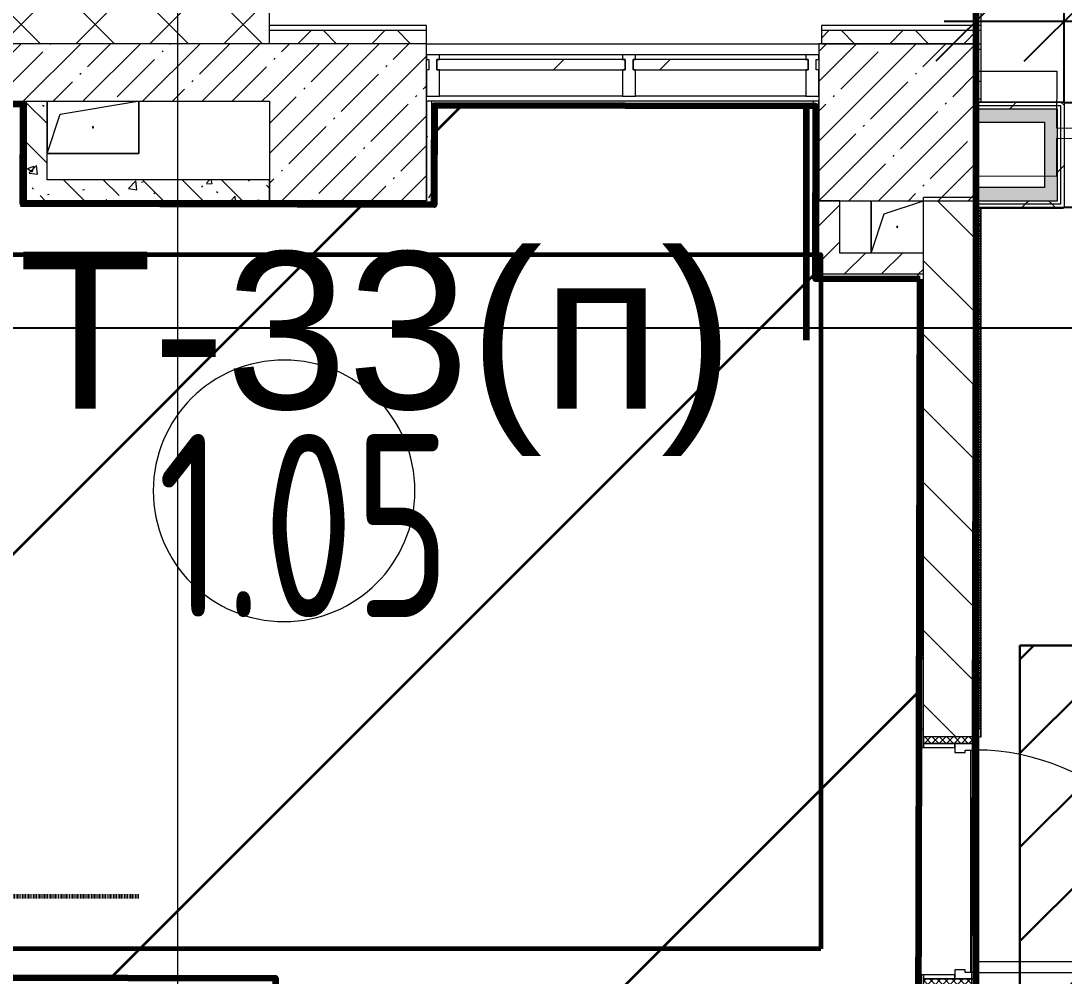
# Model space of a CAD drawing. Header units: millimetres. Extents: x -249154 to 415037, y -45458 to 354837.
# Drawn here: x 3175 to 7163, y 11499 to 15151 of the extents above; entities that cross this region are included whole.
import ezdxf

# ---------------------------------------------------------------- set-up
doc = ezdxf.new("R2010")
doc.units = ezdxf.units.MM
doc.linetypes.add('200_ШТРИХ__ш1_п0_6_', pattern=[320, 200, -120])
doc.linetypes.add('Штрих короткий', pattern=[600, 300, -300])
for name, color, linetype, lineweight in [('0) НЗ Ремонт штукатурка', 6, 'Continuous', 60), ('0) строит. леса', 20, 'Continuous', 30), ('3)1 шпаклевка', 4, 'Continuous', 35), ('3.4) Ремонт базовой шпаклевки', 6, 'Continuous', 60), ('3.4) Шп. баз 4 в 525 поз 4838м2', 160, 'Continuous', 140), ('3.4) Шп. фин 4 в 529 поз 11227м2', 6, 'Continuous', 140), ('3.5) Ремонт финишной шпаклевки', 3, 'Continuous', 60), ('4) демонтаж НЗ №2', 1, 'Continuous', 35), ('4.1) Дм уборка мусора НЗ 2', 20, 'Continuous', 35), ('5.5) Перег WD5', 3, 'Continuous', 60), ('549 штукатурка гипсом', 40, 'Continuous', 60), ('666 покраска FK1', 211, 'Continuous', 60), ('923 Люки', 170, 'Continuous', 120), ('A-AREA-BNDY', 7, 'Continuous', 5), ('A-AREA-IDEN', 7, 'Continuous', 9), ('A-DOOR-2', 7, 'Continuous', 5), ('A-DOOR-FRAM-2', 7, 'Continuous', 5), ('A-FLOR', 7, 'Continuous', 9), ('A-GENM', 7, 'Continuous', 9), ('A-GLAZ-CURT', 7, 'Continuous', 9), ('A-GLAZ-CURT-1', 7, 'Continuous', 5), ('A-GLAZ-CURT-2', 7, 'Continuous', 20), ('A-GLAZ-CWMG', 7, 'Continuous', 9), ('A-GLAZ-CWMG-1', 7, 'Continuous', 20), ('A-WALL', 7, 'Continuous', 5), ('I-WALL', 7, 'Continuous', 5), ('S-COLS-1', 7, 'Continuous', 5), ('Оси', 7, 'Continuous', 9)]:
    doc.layers.add(name, color=color, linetype=linetype, lineweight=lineweight)
for name, color, linetype, lineweight, true_color in [('A-DOOR-1', 7, 'Continuous', 5, 0xc0c0c0), ('A-DOOR-FRAM-1', 7, 'Continuous', 5, 0xc0c0c0), ('A-WALL-1', 9, 'Continuous', 5, 0x808080), ('A-WALL-FNSH-1', 9, 'Continuous', 5, 0x808080)]:
    doc.layers.add(name, color=color, linetype=linetype, lineweight=lineweight, true_color=true_color)
doc.styles.add('ISOCPEUR_1', font='isocpeur.ttf', dxfattribs={"height": 350})
doc.styles.add('ISOCPEUR_4', font='isocpeur.ttf', dxfattribs={"width": 0.9, "height": 1000})
doc.styles.get("Standard").update_dxf_attribs({"font": 'arial.ttf'})
doc.styles.add('СПДС', font='ГОСТ тип А.ttf', dxfattribs={"width": 0.9})
doc.dimstyles.new('ISO-2_0_0_9К_Средний_округл2', dxfattribs={"dimscale": 304.8, "dimtxt": 199.196235, "dimasz": 0.492126, "dimexe": 0.393701, "dimexo": 0, "dimgap": 0, "dimtad": 1, "dimdec": 0, "dimrnd": 10, "dimzin": 0, "dimdsep": 46, "dimtxsty": 'ISOCPEUR_1', "dimblk1": 'OBLIQUE', "dimblk2": 'OBLIQUE', "dimsah": 1, "dimcen": 0.09, "dimdle": 0.393701, "dimazin": 0, "dimtfac": 1, "dimtdec": 4, "dimtix": 1, "dimtmove": 0, "dimatfit": 3, "dimfxl": 1, "dimtvp": 1, "dimtolj": 1, "dimtzin": 0, "dimarcsym": 2})
doc.dimstyles.new('ISO-2_0_0_9К_Средний_округл2_1', dxfattribs={"dimscale": 304.8, "dimtxt": 995.981176, "dimasz": 2.46063, "dimexe": 1.968504, "dimexo": 0, "dimgap": 0, "dimtad": 1, "dimdec": 0, "dimrnd": 10, "dimzin": 0, "dimdsep": 46, "dimtxsty": 'ISOCPEUR_4', "dimblk1": 'OBLIQUE', "dimblk2": 'OBLIQUE', "dimsah": 1, "dimcen": 0.09, "dimdle": 1.968504, "dimazin": 0, "dimtfac": 1, "dimtdec": 4, "dimtix": 1, "dimtmove": 0, "dimatfit": 3, "dimfxl": 1, "dimtvp": 1, "dimtolj": 1, "dimtzin": 0, "dimarcsym": 2})
pattern_1 = [(45, (64.7, -136.06), (-141.4214, 141.4214), []), (135, (64.7, -136.06), (-141.4214, -141.4214), [])]
pattern_2 = [(45, (64.7, -136.06), (-114.0493, 114.0493), []), (45, (178.75, -136.06), (-114.0493, 114.0493), [201.612, -40.322, 6.706, -33.617])]
pattern_3 = [(135, (64.7, -136.06), (-150.8683, -150.8683), [213.36, -35.56, 7.112, -35.56]), (135, (64.7, 14.71), (-150.8683, -150.8683), []), (50, (64.7, -136.06), (255.0577, -22.3145), [26.67, -293.37]), (355, (64.7, -136.06), (-49.3404, 267.479), [21.336, -234.696]), (100.451, (85.96, -137.92), (205.7195, 245.1636), [22.666, -249.326]), (46.184, (64.7, -64.94), (379.511, -58.86), [40.005, -440.055]), (96.636, (96.33, -69.85), (332.363, 346.399), [33.999, -373.989]), (351.184, (64.7, -64.94), (332.367, 346.395), [32.004, -352.044]), (21, (100.26, -82.72), (212.2602, -143.171), [26.67, -293.37]), (326, (100.26, -82.72), (86.5224, 257.8632), [21.336, -234.696]), (71.451, (117.95, -94.65), (298.784, 114.69), [22.666, -249.326]), (37.5, (64.7, -136.06), (4.32385, 118.3775), [6.706, -225.146, 6.706, -231.546, -235.585]), (37.5, (64.7, -136.06), (4.32385, 118.3775), [-470.103, 6.706, -228.879]), (7.5, (64.7, -136.06), (93.5476, 140.2533), [6.706, -129.134, 6.706, -219.812, -89.789]), (7.5, (64.7, -136.06), (93.5476, 140.2533), [-362.356, 6.706, -83.083]), (327.5, (-14.6, -136.06), (189.82734, -8.0202), [6.706, -82.194, 6.706, -270.662, -368.046]), (327.5, (-14.6, -136.06), (189.82734, -8.0202), [-366.268, 6.706, -361.34]), (317.5, (-50.16, -136.06), (207.3811, 35.5976), [6.706, -108.864, 6.706, -177.495, -261.366]), (317.5, (-50.16, -136.06), (207.3811, 35.5976), [-299.771, 6.706, -254.66])]
pattern_4 = [(45, (64.7, -136.06), (-70.7107, 70.7107), [])]
pattern_5 = [(0, (64.7, -136.06), (243.84, 60.96), [20.117, -162.763, 20.117, -162.763, -975.36]), (0, (64.7, -136.06), (243.84, 60.96), [-365.76, 20.117, -345.643, 20.117, -162.763, -426.72]), (0, (64.7, -136.06), (243.84, 60.96), [-914.4, 20.117, -101.803, 20.117, -284.683]), (120, (156.14, -105.58), (-174.7129, 180.69163), [20.117, -162.763, 20.117, -162.763, -975.36]), (120, (156.14, -105.58), (-174.7129, 180.69163), [-365.76, 20.117, -345.643, 20.117, -162.763, -426.72]), (120, (156.14, -105.58), (-174.7129, 180.69163), [-914.4, 20.117, -101.803, 20.117, -284.683]), (240, (186.62, 16.34), (-69.1271, -241.65163), [20.117, -162.763, 20.117, -162.763, -975.36]), (240, (186.62, 16.34), (-69.1271, -241.65163), [-365.76, 20.117, -345.643, 20.117, -162.763, -426.72]), (240, (186.62, 16.34), (-69.1271, -241.65163), [-914.4, 20.117, -101.803, 20.117, -284.683])]
pattern_6 = [(45, (64.7, -136.06), (-212.132, 212.132), []), (135, (64.7, -136.06), (-212.132, -212.132), [])]

# ---------------------------------------------------------------- blocks, each defined once
blk = doc.blocks.new('110_Дверь_СКБ_1Ст_Внутренняя1 - Д-8 950x2100h_охрана-V109-Объем проектирования 1 этажа')
at = {"layer": 'A-DOOR-2'}
h = blk.add_hatch(dxfattribs=at)
h.set_pattern_fill('FP_33', color=256, style=0, pattern_type=2)
h.set_pattern_definition([(135, (1826.41, 164.685), (-14.14214, -14.14214), []), (225, (1826.41, 164.685), (14.14214, -14.14214), [])])
h.paths.add_polyline_path([(487.5, -100), (487.5, 100), (462.5, 100), (462.5, -100)])
at = {"layer": 'A-DOOR-FRAM-2'}
h = blk.add_hatch(dxfattribs=at)
h.set_pattern_fill('FP_34', color=256, style=0, pattern_type=2)
h.set_pattern_definition([(45, (-296.384, 164.685), (-14.1421, 14.1421), []), (135, (-296.384, 164.685), (-14.1421, -14.1421), [])])
h.paths.add_polyline_path([(-437.5, 100), (-462.5, 100), (-462.5, -100), (-437.5, -99.7), (-437.5, 80)])
at = {"layer": 'A-DOOR-1'}
for p, q in [((437.5, 950), (397.5, 950)), ((397.5, 950), (397.5, 100)), ((437.5, 100), (437.5, 950)), ((397.5, 100), (437.5, 100))]:
    blk.add_line(p, q, dxfattribs=at)
blk.add_arc((437.5, 100), 850, 90, 180, dxfattribs=at)
at = {"layer": 'A-DOOR-FRAM-1'}
for p, q in [((-422.5, 108), (-492.5, 108)), ((-492.5, 108), (-492.5, 100)), ((-492.5, 100), (-422.5, 100)), ((-437.5, 100), (-462.5, 100)), ((-462.5, 100), (-462.5, -100)), ((-412.5, 100), (-437.5, 100)), ((-437.5, 100), (-437.5, 20)), ((-437.5, -100), (-437.5, 100)), ((-422.5, 100), (-437.5, 100)), ((-437.5, 100), (-437.5, 99)), ((-437.5, 99), (-422.5, 99)), ((-422.5, 100), (-422.5, 108)), ((-422.5, 99), (-422.5, 100)), ((-412.5, 60), (-412.5, 100)), ((437.5, 100), (437.5, 60)), ((462.5, 100), (437.5, 100)), ((517.5, 108), (447.5, 108)), ((447.5, 108), (447.5, 100)), ((462.5, 100), (447.5, 100)), ((447.5, 100), (447.5, 99)), ((447.5, 100), (517.5, 100)), ((447.5, 99), (462.5, 99)), ((462.5, 20), (462.5, 100)), ((487.5, 100), (462.5, 100)), ((462.5, 100), (462.5, -100)), ((462.5, 99), (462.5, 100)), ((487.5, -100), (487.5, 100)), ((517.5, 100), (517.5, 108)), ((-402.5, 60), (-412.5, 60)), ((-402.5, 20), (-402.5, 60)), ((437.5, 60), (427.5, 60)), ((427.5, 60), (427.5, 20)), ((-437.5, 20), (-402.5, 20)), ((-422.5, 20), (-437.5, 20)), ((-437.5, 20), (-437.5, -100)), ((-422.5, -100), (-422.5, 20)), ((427.5, 20), (462.5, 20)), ((462.5, 20), (447.5, 20)), ((447.5, 20), (447.5, -100)), ((462.5, -100), (462.5, 20)), ((-422.5, -100), (-492.5, -100)), ((-492.5, -100), (-492.5, -108)), ((-492.5, -108), (-422.5, -108)), ((-462.5, -100), (-437.5, -100)), ((-437.5, -100), (-422.5, -100)), ((-422.5, -108), (-422.5, -100)), ((447.5, -100), (462.5, -100)), ((517.5, -100), (447.5, -100)), ((447.5, -100), (447.5, -108)), ((447.5, -108), (517.5, -108)), ((462.5, -100), (487.5, -100)), ((517.5, -108), (517.5, -100))]:
    blk.add_line(p, q, dxfattribs=at)
blk = doc.blocks.new('GM_Отверстие прямоугольное _в плите_ - Отверстие-21956320-Объем проектирования 1 этажа')
at = {"layer": 'A-GENM'}
for p, q in [((-175, -100), (-175, 99.5)), ((-175, 99.5), (-175, -100)), ((-125, 50), (170.8, 99.3)), ((175, 99.3), (175, -100)), ((175, -100), (175, 99.3)), ((-175, -100), (-125, 50)), ((175, -100), (-175, -100)), ((-175, -100), (175, -100))]:
    blk.add_line(p, q, dxfattribs=at)
for start, end in [(360, 180), (180, 360)]:
    blk.add_arc((0, 0), 2.5, start, end, dxfattribs=at)
blk = doc.blocks.new('Системная панель - Стекло - 40мм-23997278-Объем проектирования 1 этажа')
at = {"layer": 'A-GLAZ-CURT-1'}
h = blk.add_hatch(dxfattribs=at)
h.set_pattern_fill('FP_186', color=256, style=0, pattern_type=2)
h.set_pattern_definition([(45, (-5260, -14940), (-565.685, 565.685), [400, -1200]), (45, (-5660, -15140), (-565.685, 565.685), [1200, -400]), (45, (-4860, -15340), (-565.685, 565.685), [400, -1200])])
h.paths.add_polyline_path([(360, -40), (360, 0), (-360, 0), (-360, -40), (350, -40)])
at = {"layer": 'A-GLAZ-CURT-2'}
for p, q in [((360, 0), (-360, 0)), ((-360, 0), (-360, -40)), ((360, -40), (360, 0)), ((-360, -40), (360, -40))]:
    blk.add_line(p, q, dxfattribs=at)
blk = doc.blocks.new('Прямоугольный импост - Импост структурный с накладкой - 160мм-23997279-Объем проектирования 1 этажа')
at = {"layer": 'A-GLAZ-CWMG-1'}
for p, q in [((-50, 40), (-50, 140)), ((-50, 140), (0, 140)), ((0, 140), (0, 40)), ((-40, 40), (-50, 40)), ((-40, 0), (-40, 40)), ((-10, 40), (-10, 0)), ((0, 40), (-10, 40)), ((-50, -17), (-50, 0)), ((-50, 0), (-40, 0)), ((-10, 0), (0, 0)), ((0, 0), (0, -17)), ((0, -17), (-50, -17))]:
    blk.add_line(p, q, dxfattribs=at)
blk = doc.blocks.new('Прямоугольный импост - Импост структурный с накладкой - 160мм-23997280-Объем проектирования 1 этажа')
at = {"layer": 'A-GLAZ-CWMG-1'}
for p, q in [((0, 140), (-50, 140)), ((-50, 140), (-50, 40)), ((0, 40), (0, 140)), ((-50, 40), (-40, 40)), ((-40, 40), (-40, 0)), ((-10, 0), (-10, 40)), ((-10, 40), (0, 40)), ((-40, 0), (-50, 0)), ((-50, 0), (-50, -17)), ((0, 0), (-10, 0)), ((0, -17), (0, 0)), ((-50, -17), (0, -17))]:
    blk.add_line(p, q, dxfattribs=at)
blk = doc.blocks.new('Прямоугольный импост - Импост структурный с накладкой - 160мм-23752558-Объем проектирования 1 этажа')
at = {"layer": 'A-GLAZ-CWMG'}
for p, q in [((5410, 15157), (4710, 15157)), ((5410, 15000), (4710, 15000))]:
    blk.add_line(p, q, dxfattribs=at)
blk = doc.blocks.new('Системная панель - Стекло - 40мм-23997281-Объем проектирования 1 этажа')
at = {"layer": 'A-GLAZ-CURT-1'}
h = blk.add_hatch(dxfattribs=at)
h.set_pattern_fill('FP_187', color=256, style=0, pattern_type=2)
h.set_pattern_definition([(45, (-5985, -14940), (-565.685, 565.685), [400, -1200]), (45, (-6385, -15140), (-565.685, 565.685), [1200, -400]), (45, (-5585, -15340), (-565.685, 565.685), [400, -1200])])
h.paths.add_polyline_path([(335, -40), (335, 0), (-335, 0), (-335, -40), (325, -40)])
at = {"layer": 'A-GLAZ-CURT-2'}
for p, q in [((335, 0), (-335, 0)), ((-335, 0), (-335, -40)), ((335, -40), (335, 0)), ((-335, -40), (335, -40))]:
    blk.add_line(p, q, dxfattribs=at)
blk = doc.blocks.new('Прямоугольный импост - Импост структурный с накладкой - 160мм-23772036-Объем проектирования 1 этажа')
at = {"layer": 'A-GLAZ-CWMG'}
for p, q in [((6110, 15157), (5460, 15157)), ((6110, 15000), (5460, 15000))]:
    blk.add_line(p, q, dxfattribs=at)
blk = doc.blocks.new('Прямоугольный импост - Импост структурный с накладкой - 160мм-23997282-Объем проектирования 1 этажа')
at = {"layer": 'A-GLAZ-CWMG-1'}
for p, q in [((-25, 40), (-25, 140)), ((-25, 140), (25, 140)), ((25, 140), (25, 40)), ((-15, 40), (-25, 40)), ((-15, 0), (-15, 40)), ((15, 40), (15, 0)), ((25, 40), (15, 40)), ((-25, -17), (-25, 0)), ((-25, 0), (-15, 0)), ((15, 0), (25, 0)), ((25, 0), (25, -17)), ((25, -17), (-25, -17))]:
    blk.add_line(p, q, dxfattribs=at)
blk = doc.blocks.new('GM_Отверстие прямоугольное _в плите_ - Отверстие-V198-Объем проектирования 1 этажа')
at = {"layer": 'A-GENM'}
for p, q in [((-100, -100), (-100, 100)), ((-100, 100), (-100, -100)), ((-50, 50), (100, 100)), ((-100, -100), (-50, 50))]:
    blk.add_line(p, q, dxfattribs=at)
for start, end in [(360, 180), (180, 360)]:
    blk.add_arc((0, 0), 2.5, start, end, dxfattribs=at)
blk = doc.blocks.new('Марка_Помещения - Номер-25198446-Объем проектирования 1 этажа')
at = {"layer": 'A-AREA-IDEN'}
for start, end in [(360, 180), (180, 360)]:
    blk.add_arc((0, 0), 2.5, start, end, dxfattribs=at)
blk = doc.blocks.new('_Oblique')
at = {"color": 0, "linetype": 'ByBlock', "lineweight": -2}
blk.add_line((-0.5, -0.5), (0.5, 0.5), dxfattribs=at)
blk = doc.blocks.new('*D2058')
at = {"layer": '5.5) Перег WD5', "color": 0, "lineweight": -2, "transparency": 16777216}
for p, q in [((529.7, 14268.9), (529.7, 13858.4)), ((154.7, 13956.5), (154.7, 14098.4)), ((34.7, 13978.4), (529.7, 13978.4)), ((529.7, 13978.4), (53078.3, 13978.4))]:
    blk.add_line(p, q, dxfattribs=at)
at = {"layer": 'Defpoints', "color": 0, "transparency": 16777216}
for p in [(529.7, 14268.9), (529.7, 13978.4), (154.7, 13956.5)]:
    blk.add_point(p, dxfattribs=at)
at = {"layer": '5.5) Перег WD5', "color": 0, "lineweight": -2, "transparency": 16777216, "xscale": 304.8, "yscale": 304.8, "zscale": 304.8, "rotation": 180}
blk.add_blockref('_Oblique', (154.7, 13978.4), dxfattribs=at)
at = {"layer": '5.5) Перег WD5', "color": 0, "lineweight": -2, "transparency": 16777216, "xscale": 304.8, "yscale": 304.8, "zscale": 304.8}
blk.add_blockref('_Oblique', (529.7, 13978.4), dxfattribs=at)
at = {"layer": '5.5) Перег WD5', "color": 0, "lineweight": 25, "transparency": 16777216, "insert": (52518.3, 14445.1), "char_height": 350, "width": 455.087, "attachment_point": 1, "line_spacing_factor": 1.149209, "style": 'ISOCPEUR_1'}
blk.add_mtext('\\A1;380', dxfattribs=at)
blk = doc.blocks.new('*D2046')
at = {"layer": '5.5) Перег WD5', "color": 0, "lineweight": -2, "transparency": 16777216}
for p, q in [((6824.7, 15127.8), (6824.7, 15269.6)), ((7162.2, 14838.9), (7162.2, 15269.6)), ((6704.7, 15149.6), (7162.2, 15149.6)), ((7162.2, 15149.6), (62460.5, 15149.6))]:
    blk.add_line(p, q, dxfattribs=at)
at = {"layer": 'Defpoints', "color": 0, "transparency": 16777216}
for p in [(6824.7, 15127.8), (7162.2, 15149.6), (7162.2, 14838.9)]:
    blk.add_point(p, dxfattribs=at)
at = {"layer": '5.5) Перег WD5', "color": 0, "lineweight": -2, "transparency": 16777216, "xscale": 304.8, "yscale": 304.8, "zscale": 304.8, "rotation": 180}
blk.add_blockref('_Oblique', (6824.7, 15149.6), dxfattribs=at)
at = {"layer": '5.5) Перег WD5', "color": 0, "lineweight": -2, "transparency": 16777216, "xscale": 304.8, "yscale": 304.8, "zscale": 304.8}
blk.add_blockref('_Oblique', (7162.2, 15149.6), dxfattribs=at)
at = {"layer": '5.5) Перег WD5', "color": 0, "lineweight": 25, "transparency": 16777216, "insert": (61871.5, 15616.3), "char_height": 350, "width": 478.071, "attachment_point": 1, "line_spacing_factor": 1.149209, "style": 'ISOCPEUR_1'}
blk.add_mtext('\\A1;340', dxfattribs=at)
blk = doc.blocks.new('*D2047')
at = {"layer": '5.5) Перег WD5', "color": 0, "lineweight": -2, "transparency": 16777216}
for p, q in [((7606.5, 14838.9), (7606.5, 15143.7)), ((7162.2, 14838.9), (8206.5, 14838.9)), ((7606.5, 14838.9), (7606.5, 14438.9)), ((7162.2, 14438.9), (8206.5, 14438.9)), ((7606.5, 14438.9), (7606.5, 14134.1))]:
    blk.add_line(p, q, dxfattribs=at)
at = {"layer": 'Defpoints', "color": 0, "transparency": 16777216}
for p in [(7162.2, 14838.9), (7162.2, 14438.9), (7606.5, 14438.9)]:
    blk.add_point(p, dxfattribs=at)
at = {"layer": '5.5) Перег WD5', "color": 0, "lineweight": -2, "transparency": 16777216, "xscale": 304.8, "yscale": 304.8, "zscale": 304.8}
for p, rotation in [((7606.5, 14838.9), 270), ((7606.5, 14438.9), 90)]:
    blk.add_blockref('_Oblique', p, dxfattribs=dict(at, rotation=rotation))
at = {"layer": '5.5) Перег WD5', "color": 0, "lineweight": 25, "transparency": 16777216, "insert": (7431.5, 14638.9), "char_height": 350, "width": 478.071, "attachment_point": 5, "rotation": 90, "style": 'ISOCPEUR_1'}
blk.add_mtext('\\A1;400', dxfattribs=at)

msp = doc.modelspace()

# ---------------------------------------------------------------- hatches: boundary and pattern name
at = {"layer": '0) строит. леса'}
h = msp.add_hatch(dxfattribs=at)
h.set_pattern_fill('ANSI31', color=256, scale=80)
h.set_pattern_definition([(45, (11193.64, 156643.06), (-179.60512, 179.60512), [])])
h.paths.add_polyline_path([(6993.9, 12763.9), (6993.9, 10763.9), (7973.9, 10763.9), (7973.9, 12763.9)])
at = {"layer": '4.1) Дм уборка мусора НЗ 2'}
h = msp.add_hatch(dxfattribs=at)
h.set_pattern_fill('ANSI31', color=1, scale=444)
h.paths.add_polyline_path([(6612.2, 14163.8), (6212.2, 14164.7), (6213.7, 14824.7), (4755.7, 14828.1), (4754.8, 14448.1), (3182.8, 14451.8), (3183.7, 14831.8), (535.7, 14838), (534.4, 14288), (204.4, 14288.8), (197.9, 11500.8), (4147.9, 11491.5), (4146.7, 10991.5), (6304.7, 10986.5), (6305.4, 11286.5), (6605.4, 11285.8)])
h.paths.add_polyline_path([(1385.1, 13667.6), (1385.1, 13967.6), (2038.3, 13967.6), (2038.3, 13667.6)], flags=16)
at = {"layer": 'A-WALL'}
h = msp.add_hatch(dxfattribs=at)
h.set_pattern_fill('FP_24', color=256, style=0, pattern_type=2)
h.set_pattern_definition(pattern_1)
h.paths.add_polyline_path([(3974.7, 15063.9), (4124.7, 15063.9), (4124.7, 15213.9), (-45.3, 15213.9), (-45.3, 15063.9), (3950.8, 15063.9)])
at = {"layer": 'I-WALL'}
h = msp.add_hatch(dxfattribs=at)
h.set_pattern_fill('FP_24', color=256, style=0, pattern_type=2)
h.set_pattern_definition(pattern_1)
h.paths.add_polyline_path([(4724.7, 15063.9), (4724.7, 15113.9), (4124.7, 15113.9), (4124.7, 15063.9), (4383.8, 15063.9)])
h = msp.add_hatch(dxfattribs=at)
h.set_pattern_fill('FP_24', color=256, style=0, pattern_type=2)
h.set_pattern_definition(pattern_1)
h.paths.add_polyline_path([(6234.7, 15063.9), (6844.7, 15063.9), (6844.7, 15113.9), (6234.7, 15113.9)])
h = msp.add_hatch(dxfattribs=at)
h.set_pattern_fill('FP_1', color=256, style=0, pattern_type=2)
h.set_pattern_definition(pattern_2)
h.paths.add_polyline_path([(4124.7, 14843.9), (4124.7, 15063.9), (454.7, 15063.9), (454.7, 14843.9), (4124, 14843.9)])
h = msp.add_hatch(dxfattribs=at)
h.set_pattern_fill('FP_191', color=256, style=0, pattern_type=2)
h.set_pattern_definition(pattern_5)
h.paths.add_polyline_path([(6844.7, 14853.9), (6844.7, 15063.9), (6824.7, 15063.9), (6824.7, 14853.9)])
h = msp.add_hatch(dxfattribs=at)
h.set_pattern_fill('FP_191', color=256, style=0, pattern_type=2)
h.set_pattern_definition(pattern_5)
h.paths.add_polyline_path([(3194.7, 14843.9), (524.7, 14843.9), (524.7, 14823.9), (3174.7, 14824.9)])
h.paths.add_polyline_path([(3174.7, 14823.9), (3194.7, 14823.9), (3194.7, 14843.9)])
h = msp.add_hatch(dxfattribs=at)
h.set_pattern_fill('FP_41', color=256, style=0, pattern_type=2)
h.set_pattern_definition(pattern_3)
h.paths.add_polyline_path([(3194.7, 14463.9), (3274.7, 14463.9), (3274.7, 14843.9), (3194.7, 14843.9), (3194.7, 14696.4)])
h = msp.add_hatch(dxfattribs=at)
h.set_pattern_fill('FP_192', color=256, style=0, pattern_type=2)
h.set_pattern_definition(pattern_6)
h.paths.add_polyline_path([(6824.7, 14826.4), (7162.2, 14826.4), (7162.2, 14838.9), (6824.7, 14838.9)])
h = msp.add_hatch(dxfattribs=at)
h.set_pattern_fill('FP_191', color=256, style=0, pattern_type=2)
h.set_pattern_definition(pattern_5)
h.paths.add_polyline_path([(3174.7, 14443.9), (3194.7, 14445.2), (3194.7, 14823.9), (3174.7, 14823.9), (3174.7, 14463.9)])
h = msp.add_hatch(dxfattribs=at)
h.set_pattern_fill('FP_191', color=256, style=0, pattern_type=2)
h.set_pattern_definition(pattern_5)
h.paths.add_polyline_path([(4744.7, 14463.9), (4744.7, 14822.9), (4724.7, 14823.9), (4724.7, 14463.9)])
h = msp.add_hatch(dxfattribs=at)
h.set_pattern_fill('FP_191', color=256, style=0, pattern_type=2)
h.set_pattern_definition(pattern_5)
h.paths.add_polyline_path([(6204.7, 14163.9), (6224.7, 14163.9), (6224.7, 14823.9), (6204.7, 14822.9), (6204.7, 14263.9)])
h = msp.add_hatch(dxfattribs=at)
h.set_pattern_fill('FP_192', color=256, style=0, pattern_type=2)
h.set_pattern_definition(pattern_6)
h.paths.add_polyline_path([(7149.7, 14813.9), (7149.7, 14826.4), (6824.7, 14826.4), (6824.7, 14813.9), (7137.2, 14813.9)])
for points in [[(6824.7, 14763.9), (7137.2, 14763.9), (7137.2, 14813.9), (6824.7, 14813.9)], [(7137.2, 14513.9), (7137.2, 14763.9), (7087.2, 14763.9), (7087.2, 14513.9)], [(7137.2, 14463.9), (7137.2, 14513.9), (6824.7, 14513.9), (6824.7, 14463.9), (6962.6, 14463.9)]]:
    msp.add_hatch(color=256, dxfattribs=at).paths.add_polyline_path(points)
h = msp.add_hatch(dxfattribs=at)
h.set_pattern_fill('FP_192', color=256, style=0, pattern_type=2)
h.set_pattern_definition(pattern_6)
h.paths.add_polyline_path([(7137.2, 14463.9), (7149.7, 14464.4), (7149.7, 14813.9), (7137.2, 14813.9), (7137.2, 14513.9)])
h = msp.add_hatch(dxfattribs=at)
h.set_pattern_fill('FP_192', color=256, style=0, pattern_type=2)
h.set_pattern_definition(pattern_6)
h.paths.add_polyline_path([(7159.7, 14451.4), (7162.2, 14451.4), (7162.2, 14826.4), (7149.7, 14826.4), (7149.7, 14451.4)])
h = msp.add_hatch(dxfattribs=at)
h.set_pattern_fill('FP_41', color=256, style=0, pattern_type=2)
h.set_pattern_definition(pattern_3)
h.paths.add_polyline_path([(3949.9, 14463.9), (4124.7, 14463.9), (4124.7, 14543.9), (3274.7, 14543.9), (3274.7, 14463.9), (3868, 14463.9)])
h = msp.add_hatch(dxfattribs=at)
h.set_pattern_fill('FP_191', color=256, style=0, pattern_type=2)
h.set_pattern_definition(pattern_5)
h.paths.add_polyline_path([(4381.3, 14443.9), (4744.7, 14443.9), (4744.7, 14463.9), (3194.7, 14463.9), (3194.7, 14443.9), (4370.1, 14443.9)])
h = msp.add_hatch(dxfattribs=at)
h.set_pattern_fill('FP_22', color=256, style=0, pattern_type=2)
h.set_pattern_definition(pattern_4)
h.paths.add_polyline_path([(6304.7, 14263.9), (6304.7, 14463.9), (6224.7, 14463.9), (6224.7, 14263.9)])
h = msp.add_hatch(dxfattribs=at)
h.set_pattern_fill('FP_23', color=256, style=0, pattern_type=2)
h.set_pattern_definition([(135, (64.7, -136.06), (-141.4214, -141.4214), [])])
h.paths.add_polyline_path([(6624.7, 11263.9), (6824.7, 11263.9), (6824.7, 11463.9), (6624.7, 11463.9), (6624.7, 11283.9)])
h.paths.add_polyline_path([(6624.7, 12413.9), (6824.7, 12413.9), (6824.7, 14476.4), (6816.2, 14463.9), (6624.7, 14463.9), (6624.7, 12443.9)])
h = msp.add_hatch(dxfattribs=at)
h.set_pattern_fill('FP_192', color=256, style=0, pattern_type=2)
h.set_pattern_definition(pattern_6)
h.paths.add_polyline_path([(7087.2, 14451.4), (7149.7, 14451.4), (7149.7, 14463.9), (6824.7, 14463.9), (6824.7, 14451.4), (6962.6, 14451.4)])
h = msp.add_hatch(dxfattribs=at)
h.set_pattern_fill('FP_192', color=256, style=0, pattern_type=2)
h.set_pattern_definition(pattern_6)
h.paths.add_polyline_path([(7160.3, 14438.9), (7162.2, 14438.9), (7162.2, 14451.4), (6824.7, 14451.4), (6824.7, 14438.9), (7159.7, 14438.9)])
h = msp.add_hatch(dxfattribs=at)
h.set_pattern_fill('FP_191', color=256, style=0, pattern_type=2)
h.set_pattern_definition(pattern_5)
h.paths.add_polyline_path([(6844.7, 10763.9), (6844.7, 11463.9), (6832.7, 11463.9), (6832.7, 11433.9), (6824.7, 11433.9), (6824.7, 10763.9)])
h.paths.add_polyline_path([(6832.7, 12413.9), (6844.7, 12413.9), (6844.7, 14433.9), (6824.7, 14433.9), (6824.7, 12443.9), (6832.7, 12443.9)])
h = msp.add_hatch(dxfattribs=at)
h.set_pattern_fill('FP_22', color=256, style=0, pattern_type=2)
h.set_pattern_definition(pattern_4)
h.paths.add_polyline_path([(6604.7, 14183.9), (6624.7, 14183.9), (6624.7, 14263.9), (6224.7, 14263.9), (6224.7, 14183.9)])
h = msp.add_hatch(dxfattribs=at)
h.set_pattern_fill('FP_191', color=256, style=0, pattern_type=2)
h.set_pattern_definition(pattern_5)
h.paths.add_polyline_path([(6224.7, 14163.9), (6624.7, 14163.9), (6624.7, 14183.9), (6224.7, 14183.9)])
h = msp.add_hatch(dxfattribs=at)
h.set_pattern_fill('FP_191', color=256, style=0, pattern_type=2)
h.set_pattern_definition(pattern_5)
h.paths.add_polyline_path([(6624.7, 11263.9), (6624.7, 11433.9), (6616.7, 11433.9), (6616.7, 11463.9), (6604.7, 11463.9), (6605.7, 11283.9)])
h.paths.add_polyline_path([(6604.7, 11263.9), (6624.7, 11263.9), (6604.7, 11283.9)])
h.paths.add_polyline_path([(6604.7, 12413.9), (6616.7, 12413.9), (6616.7, 12443.9), (6624.7, 12443.9), (6624.7, 14163.9), (6604.7, 14162.9), (6604.7, 12576.4)])
at = {"layer": 'S-COLS-1'}
h = msp.add_hatch(dxfattribs=at)
h.set_pattern_fill('FP_1', color=256, style=0, pattern_type=2)
h.set_pattern_definition(pattern_2)
h.paths.add_polyline_path([(4124.7, 14463.9), (4724.7, 14463.9), (4724.7, 15063.9), (4124.7, 15063.9), (4124.7, 14696.4)])
h = msp.add_hatch(dxfattribs=at)
h.set_pattern_fill('FP_1', color=256, style=0, pattern_type=2)
h.set_pattern_definition(pattern_2)
h.paths.add_polyline_path([(6624.7, 14463.9), (6816.2, 14463.9), (6824.7, 14476.4), (6824.7, 15063.9), (6224.7, 15063.9), (6224.7, 14463.9), (6604.7, 14463.9)])

# ---------------------------------------------------------------- linework, layer by layer
at = {"layer": '0) НЗ Ремонт штукатурка', "linetype": '200_ШТРИХ__ш1_п0_6_', "ltscale": 0.03}
msp.add_lwpolyline([(6832.7, 12443.9), (6832.7, 14433.9)], dxfattribs=at)
at = {"layer": '0) строит. леса'}
msp.add_lwpolyline([(6993.9, 12763.9), (6993.9, 10763.9), (7973.9, 10763.9), (7973.9, 12763.9)], close=True, dxfattribs=at)
at = {"layer": '3)1 шпаклевка', "flags": 128}
msp.add_lwpolyline([(6611.4, 14163.8), (6211.4, 14164.7), (6212.9, 14824.7), (4754.9, 14828.1), (4754, 14448.1), (3182, 14451.8), (3182.9, 14831.8), (534.9, 14838), (533.7, 14288), (203.7, 14288.8), (197.1, 11500.8), (4147.1, 11491.5), (4145.9, 10991.5), (6303.9, 10986.5), (6304.6, 11286.5), (6604.6, 11285.8)], close=True, dxfattribs=at)
at = {"layer": '3.4) Ремонт базовой шпаклевки', "linetype": 'Штрих короткий', "ltscale": 0.01}
msp.add_lwpolyline([(6232.9, 11604.3), (691.8, 11604.3), (691.8, 14257.8), (6232.9, 14257.8)], close=True, dxfattribs=at)
at = {"layer": '3.4) Шп. баз 4 в 525 поз 4838м2'}
msp.add_lwpolyline([(6824.7, 22418.9), (6824.7, 10742.9), (6845.7, 10742.9)], dxfattribs=at)
at = {"layer": '3.4) Шп. баз 4 в 525 поз 4838м2', "flags": 128}
msp.add_lwpolyline([(6612.2, 14163.8), (6212.2, 14164.7), (6213.7, 14824.7), (4755.7, 14828.1), (4754.8, 14448.1), (3182.8, 14451.8), (3183.7, 14831.8), (535.7, 14838), (534.4, 14288), (204.4, 14288.8), (197.9, 11500.8), (4147.9, 11491.5), (4146.7, 10991.5), (6304.7, 10986.5), (6305.4, 11286.5), (6605.4, 11285.8)], close=True, dxfattribs=at)
at = {"layer": '3.4) Шп. фин 4 в 529 поз 11227м2'}
msp.add_lwpolyline([(6824.7, 22418.9), (6824.7, 10742.9), (6845.7, 10742.9)], dxfattribs=at)
at = {"layer": '3.4) Шп. фин 4 в 529 поз 11227м2', "flags": 128}
msp.add_lwpolyline([(6612.2, 14163.8), (6212.2, 14164.7), (6213.7, 14824.7), (4755.7, 14828.1), (4754.8, 14448.1), (3182.8, 14451.8), (3183.7, 14831.8), (535.7, 14838), (534.4, 14288), (204.4, 14288.8), (197.9, 11500.8), (4147.9, 11491.5), (4146.7, 10991.5), (6304.7, 10986.5), (6305.4, 11286.5), (6605.4, 11285.8)], close=True, dxfattribs=at)
at = {"layer": '3.5) Ремонт финишной шпаклевки', "linetype": 'Штрих короткий', "ltscale": 0.01}
msp.add_lwpolyline([(3626.1, 11803.3), (1056.4, 11803.3)], dxfattribs=at)
at = {"layer": '4) демонтаж НЗ №2'}
msp.add_lwpolyline([(6824.7, 22418.9), (6824.7, 10742.9), (6845.7, 10742.9)], dxfattribs=at)
at = {"layer": '4) демонтаж НЗ №2', "flags": 128}
msp.add_lwpolyline([(6612.2, 14163.8), (6212.2, 14164.7), (6213.7, 14824.7), (4755.7, 14828.1), (4754.8, 14448.1), (3182.8, 14451.8), (3183.7, 14831.8), (535.7, 14838), (534.4, 14288), (204.4, 14288.8), (197.9, 11500.8), (4147.9, 11491.5), (4146.7, 10991.5), (6304.7, 10986.5), (6305.4, 11286.5), (6605.4, 11285.8)], close=True, dxfattribs=at)
at = {"layer": '549 штукатурка гипсом', "ltscale": 0.01}
msp.add_lwpolyline([(6232.9, 11604.3), (691.8, 11604.3), (691.8, 14257.8), (6232.9, 14257.8)], close=True, dxfattribs=at)
at = {"layer": '666 покраска FK1'}
msp.add_lwpolyline([(6824.7, 15063.9), (6824.7, 10742.9), (6845.7, 10742.9)], dxfattribs=at)
at = {"layer": '666 покраска FK1', "flags": 128}
msp.add_lwpolyline([(6612.2, 14163.8), (6212.2, 14164.7), (6213.7, 14824.7), (4755.7, 14828.1), (4754.8, 14448.1), (3182.8, 14451.8), (3183.7, 14831.8), (535.7, 14838), (534.4, 14288), (204.4, 14288.8), (197.9, 11500.8), (4147.9, 11491.5), (4146.7, 10991.5), (6304.7, 10986.5), (6305.4, 11286.5), (6605.4, 11285.8)], close=True, dxfattribs=at)
at = {"layer": '923 Люки', "ltscale": 0.5}
msp.add_lwpolyline([(6178.2, 13930.4), (6178.2, 14822.9)], dxfattribs=at)
at = {"layer": 'A-AREA-BNDY', "flags": 128}
for points in [[(6619.6, 20726), (6607.3, 15477.5), (6606.8, 15254), (6817.8, 15253.5), (6817.1, 14959.5), (7134.6, 14958.8), (7134.1, 14742), (8108.2, 14739.7)], [(8108.1, 14699.7), (7134, 14702), (7133.7, 14556.8), (6816.2, 14557.5), (6807.5, 10862.5), (3566, 10870.1), (3566.1, 10891.1), (1857.1, 10895.1), (1857, 10874.1), (572.5, 10877.2), (571.9, 10597.7), (570.9, 10597.7), (566.6, 8797.7), (567.6, 8797.7), (567, 8519.2), (1312, 8517.4), (1310.6, 7917.4), (3749.6, 7911.7), (3749.5, 7873.7), (3792.5, 7873.6), (7679.5, 7864.5)]]:
    msp.add_lwpolyline(points, dxfattribs=at)
at = {"layer": 'A-FLOR'}
for p, q in [((6844.7, 15873.9), (6844.7, 14839.9)), ((4124.7, 15133.9), (4124.7, 15183.9)), ((7159.7, 14839.9), (6844.7, 14839.9)), ((4744.7, 14823.9), (6203.7, 14823.9)), ((6204.7, 14822.9), (6204.7, 14163.9)), ((4744.7, 14443.9), (4744.7, 14696.4)), ((3174.7, 14443.9), (4744.7, 14443.9)), ((7159.7, 14434.9), (7159.7, 14438.9)), ((6844.7, 14434.9), (7159.7, 14434.9)), ((6844.7, 12413.9), (6844.7, 14433.9)), ((6204.7, 14163.9), (6604.7, 14163.9)), ((6604.7, 12384.9), (6604.7, 14162.9)), ((6604.7, 12384.9), (6616.7, 12384.9)), ((6804.7, 12363.9), (6804.7, 11513.9)), ((6824.7, 12373.9), (6824.7, 11553.9))]:
    msp.add_line(p, q, dxfattribs=at)
at = {"layer": 'A-WALL'}
for p, q in [((4724.7, 15113.9), (4124.7, 15113.9)), ((6844.7, 15113.9), (6234.7, 15113.9)), ((4724.7, 15063.9), (454.7, 15063.9)), ((4744.7, 14843.9), (4744.7, 14696.4)), ((6204.7, 14823.9), (6203.7, 14823.9)), ((7149.7, 14826.4), (6824.7, 14826.4)), ((7137.2, 14813.9), (6824.7, 14813.9)), ((7137.2, 14463.9), (7137.2, 14813.9)), ((7149.7, 14451.4), (7149.7, 14826.4)), ((6824.7, 14463.9), (7137.2, 14463.9)), ((6824.7, 14451.4), (7149.7, 14451.4)), ((6604.7, 14163.9), (6604.7, 14162.9))]:
    msp.add_line(p, q, dxfattribs=at)
at = {"layer": 'A-WALL-1'}
for p, q in [((4124.7, 15063.9), (4124.7, 15204.9)), ((4724.7, 15063.9), (4724.7, 15113.9)), ((6234.7, 15113.9), (6234.7, 15063.9)), ((6234.7, 15063.9), (6844.7, 15063.9)), ((6824.7, 15063.9), (6824.7, 14853.9)), ((454.7, 14843.9), (4124.7, 14843.9)), ((3194.7, 14843.9), (3194.7, 14463.9)), ((3274.7, 14543.9), (3274.7, 14843.9)), ((4724.7, 14843.9), (4724.7, 14463.9)), ((4744.7, 14843.9), (4724.7, 14843.9)), ((6224.7, 14843.9), (6203.7, 14843.9)), ((6203.7, 14843.9), (6203.7, 14823.9)), ((6224.7, 14183.9), (6224.7, 14843.9)), ((6824.7, 14853.9), (6844.7, 14853.9)), ((7162.2, 14838.9), (6824.7, 14838.9)), ((6824.7, 14838.9), (6824.7, 14763.9)), ((6824.7, 14763.9), (7087.2, 14763.9)), ((7087.2, 14763.9), (7087.2, 14513.9)), ((4124.7, 14543.9), (3274.7, 14543.9)), ((4124.7, 14463.9), (4124.7, 14543.9)), ((6824.7, 14513.9), (6824.7, 12443.9)), ((7087.2, 14513.9), (6824.7, 14513.9)), ((4724.7, 14463.9), (3194.7, 14463.9)), ((6304.7, 14463.9), (6224.7, 14463.9)), ((6304.7, 14263.9), (6304.7, 14463.9)), ((6824.7, 14476.4), (6624.7, 14476.4)), ((6624.7, 12443.9), (6624.7, 14476.4)), ((6824.7, 14438.9), (7162.2, 14438.9)), ((6844.7, 14433.9), (6824.7, 14433.9)), ((6624.7, 14263.9), (6304.7, 14263.9)), ((6224.7, 14183.9), (6624.7, 14183.9)), ((6604.7, 12413.9), (6616.7, 12413.9)), ((6832.7, 12413.9), (6844.7, 12413.9))]:
    msp.add_line(p, q, dxfattribs=at)
at = {"layer": 'A-WALL-FNSH-1'}
for p, q in [((6844.7, 15184.4), (6844.7, 14839.9)), ((6845.7, 14839.9), (6845.7, 15184.4)), ((4724.7, 15133.9), (4124.7, 15133.9)), ((4724.7, 15113.9), (4724.7, 15133.9)), ((6844.7, 15133.9), (6234.7, 15133.9)), ((6234.7, 15133.9), (6234.7, 15113.9)), ((6844.7, 14839.9), (6834.7, 14839.9)), ((6834.7, 14839.9), (6834.7, 14838.9)), ((7163.2, 14839.9), (7159.7, 14839.9)), ((7162.2, 14838.9), (7162.2, 14438.9)), ((4745.7, 14822.9), (6204.7, 14822.9)), ((4745.7, 14442.9), (4745.7, 14822.9)), ((6203.7, 14823.9), (6203.7, 14162.9)), ((3173.7, 14442.9), (4745.7, 14442.9)), ((6844.7, 14438.9), (6844.7, 14433.9)), ((6845.7, 12413.9), (6845.7, 14437.9)), ((6845.7, 14437.9), (7163.2, 14437.9)), ((6203.7, 14162.9), (6603.7, 14162.9)), ((6603.7, 14162.9), (6603.7, 12413.9)), ((6603.7, 12413.9), (6604.7, 12413.9)), ((6844.7, 12413.9), (6845.7, 12413.9))]:
    msp.add_line(p, q, dxfattribs=at)
at = {"layer": 'I-WALL'}
for p, q in [((4724.7, 15063.9), (6224.7, 15063.9)), ((6203.7, 14843.9), (4744.7, 14843.9)), ((6204.7, 14822.9), (6204.7, 14823.9))]:
    msp.add_line(p, q, dxfattribs=at)
at = {"layer": 'S-COLS-1'}
for p, q in [((4724.7, 15063.9), (4124.7, 15063.9)), ((4724.7, 14463.9), (4724.7, 15063.9)), ((6824.7, 15063.9), (6224.7, 15063.9)), ((6224.7, 15063.9), (6224.7, 14463.9)), ((6824.7, 14463.9), (6824.7, 15063.9)), ((4124.7, 14843.9), (4124.7, 14463.9)), ((4124.7, 14463.9), (4724.7, 14463.9)), ((6224.7, 14463.9), (6824.7, 14463.9))]:
    msp.add_line(p, q, dxfattribs=at)
at = {"layer": 'Оси'}
msp.add_lwpolyline([(3774.7, -2042.3), (3774.7, 2957.7), (3774.7, 22262), (3774.7, 27262)], dxfattribs=at)

# ---------------------------------------------------------------- block references
at = {"layer": 'A-AREA-IDEN', "xscale": 199.9999999999999, "yscale": 199.9999999999999, "zscale": 199.9999999999999}
msp.add_blockref('Марка_Помещения - Номер-25198446-Объем проектирования 1 этажа', (4180.9, 13354.8), dxfattribs=at)
at = {"layer": 'A-DOOR-1', "rotation": 270}
msp.add_blockref('110_Дверь_СКБ_1Ст_Внутренняя1 - Д-8 950x2100h_охрана-V109-Объем проектирования 1 этажа', (6724.7, 11951.4), dxfattribs=at)
at = {"layer": 'A-GENM'}
for name, p in [('GM_Отверстие прямоугольное _в плите_ - Отверстие-21956320-Объем проектирования 1 этажа', (3450.4, 14744.6)), ('GM_Отверстие прямоугольное _в плите_ - Отверстие-V198-Объем проектирования 1 этажа', (6524.7, 14363.9))]:
    msp.add_blockref(name, p, dxfattribs=at)
at = {"layer": 'A-GLAZ-CURT'}
for name, p in [('Системная панель - Стекло - 40мм-23997278-Объем проектирования 1 этажа', (5124.7, 15003.9)), ('Системная панель - Стекло - 40мм-23997281-Объем проектирования 1 этажа', (5849.7, 15003.9))]:
    msp.add_blockref(name, p, dxfattribs=at)
at = {"layer": 'A-GLAZ-CWMG', "rotation": 180}
msp.add_blockref('Прямоугольный импост - Импост структурный с накладкой - 160мм-23997280-Объем проектирования 1 этажа', (4724.7, 15003.9), dxfattribs=at)
at = {"layer": 'A-GLAZ-CWMG'}
for name in ['Прямоугольный импост - Импост структурный с накладкой - 160мм-23752558-Объем проектирования 1 этажа', 'Прямоугольный импост - Импост структурный с накладкой - 160мм-23772036-Объем проектирования 1 этажа']:
    msp.add_blockref(name, (64.7, -136.1), dxfattribs=at)
at = {"layer": 'A-GLAZ-CWMG', "extrusion": (0, 0, -1), "rotation": 180}
for name, p in [('Прямоугольный импост - Импост структурный с накладкой - 160мм-23997282-Объем проектирования 1 этажа', (-5499.7, 15003.9)), ('Прямоугольный импост - Импост структурный с накладкой - 160мм-23997279-Объем проектирования 1 этажа', (-6224.7, 15003.9))]:
    msp.add_blockref(name, p, dxfattribs=at)

# ---------------------------------------------------------------- texts
at = {"layer": '923 Люки', "insert": (3165.5, 14268.4), "char_height": 600, "width": 2819.959, "attachment_point": 1}
msp.add_mtext('T-33(п)', dxfattribs=at)
at = {"layer": 'A-AREA-IDEN', "insert": (3697.1, 13572), "char_height": 700, "width": 1212.151, "attachment_point": 1, "style": 'СПДС'}
msp.add_mtext('1.05', dxfattribs=at)

# ---------------------------------------------------------------- dimensions: what is measured, and where the dimension line sits
at = {"layer": '5.5) Перег WD5', "color": 18, "lineweight": 25, "true_color": 0x000000}
for base, p1, p2, override, picture, middle in [((7162.2018714, 15149.6492175), (6824.7018714, 15127.7574188), (7162.2018714, 14838.9378314), {"dimasz": 1, "dimpost": '<>', "dimtxsty": 'ISOCPEUR_1', "dimfxl": 444.21054}, '*D2046', (62110.5131011, 15149.6492175)), ((529.7, 13978.4), (154.7, 13956.5), (529.7, 14268.9), {"dimasz": 1, "dimpost": '<>', "dimtxsty": 'ISOCPEUR_1', "dimfxl": 488.106003}, '*D2058', (52745.8, 13978.4))]:
    dim = msp.add_linear_dim(base=base, p1=p1, p2=p2, dimstyle='ISO-2_0_0_9К_Средний_округл2', override=override, dxfattribs=at)
    dim.commit()
    dim.dimension.update_dxf_attribs({"geometry": picture, "text_midpoint": middle, "dimtype": 160})
dim = msp.add_linear_dim(base=(7606.5, 14438.9), p1=(7162.2, 14838.9), p2=(7162.2, 14438.9), angle=90, dimstyle='ISO-2_0_0_9К_Средний_округл2_1', override={"dimasz": 1, "dimpost": '<>', "dimtxsty": 'ISOCPEUR_1', "dimfxl": 400}, dxfattribs=at)
dim.commit()
dim.dimension.update_dxf_attribs({"geometry": '*D2047', "text_midpoint": (7431.5, 14638.9)})

doc.saveas('drawing.dxf')
